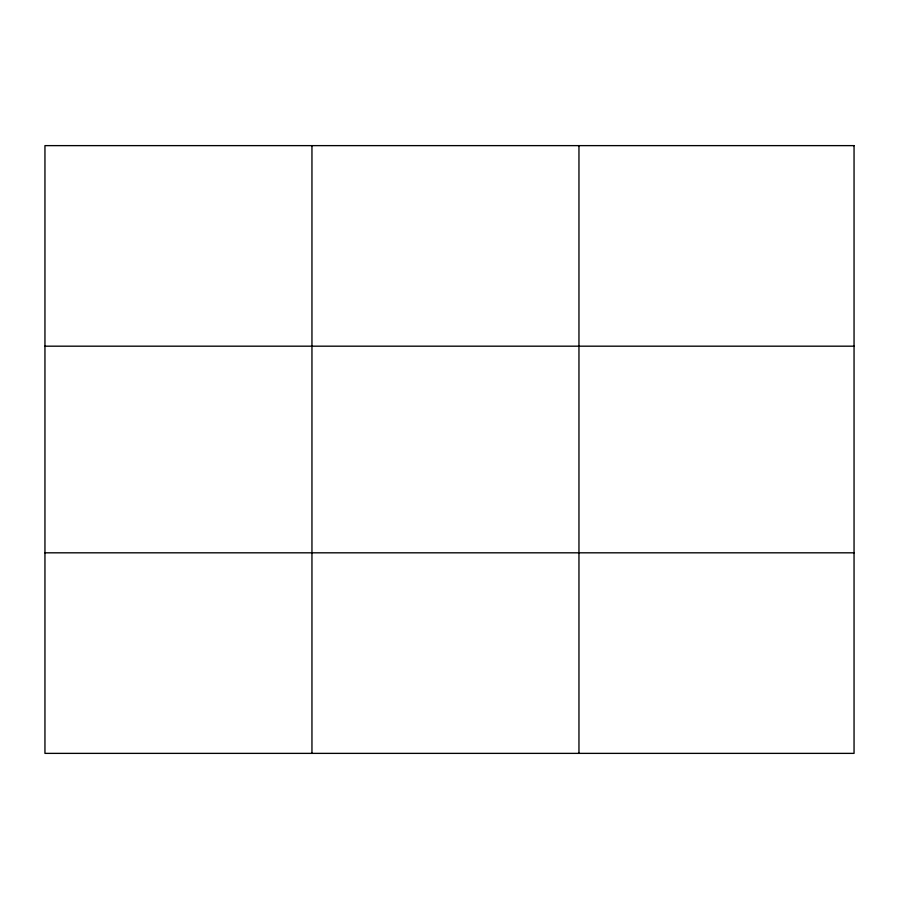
<?xml version="1.0" encoding="UTF-8"?>
<svg xmlns="http://www.w3.org/2000/svg" width="899" height="899" viewBox="0 0 899 899"><rect width="100%" height="100%" fill="white"/><g stroke="black" fill="none" stroke-linecap="round" stroke-linejoin="round"><path stroke-width="1.35" d="M311.953 753.373L311.953 145.627M578.956 753.373L578.956 145.627M44.95 346.182L854.05 346.182M44.95 552.818L854.05 552.818M854.05 145.627L854.05 753.373L44.95 753.373L44.95 145.627L854.05 145.627"/></g></svg>
